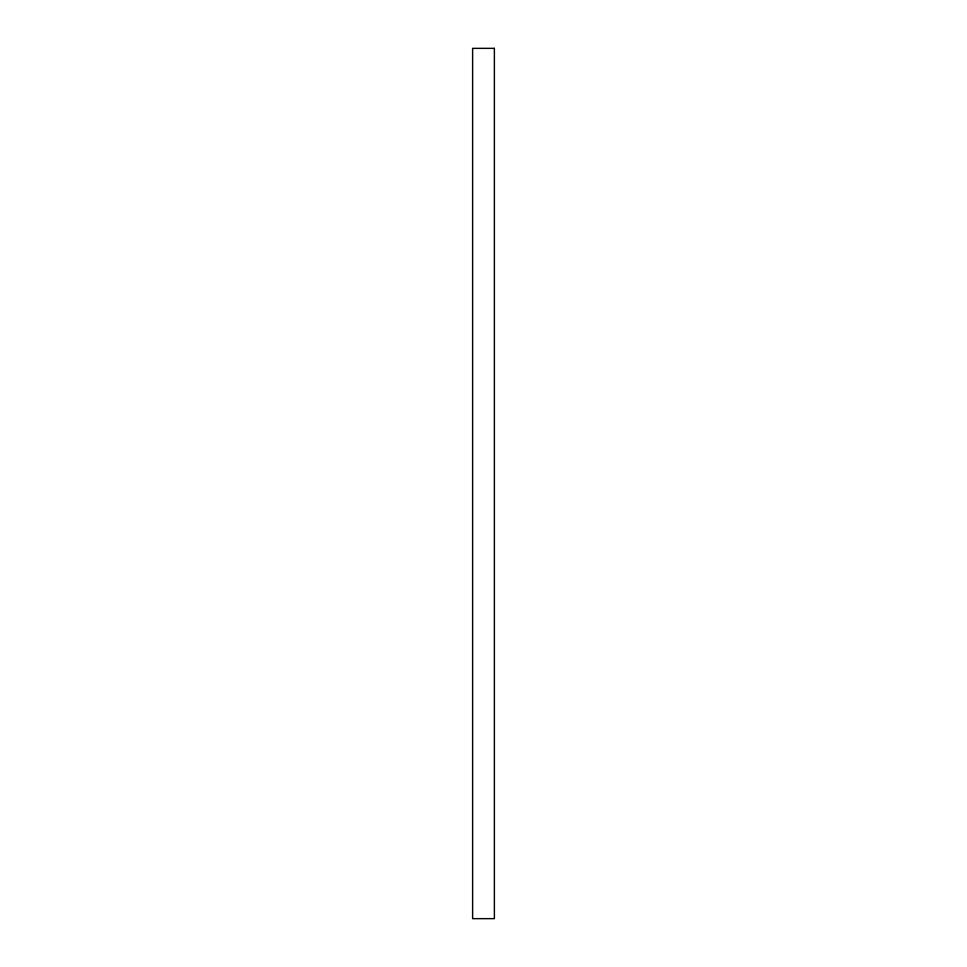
<?xml version="1.0" encoding="UTF-8"?>
<svg xmlns="http://www.w3.org/2000/svg" width="967" height="967" viewBox="0 0 967 967"><rect width="100%" height="100%" fill="white"/><g stroke="black" fill="none" stroke-linecap="round" stroke-linejoin="round"><path stroke-width="1.45" d="M494.379 48.35L472.621 48.35L472.621 918.65L494.379 918.65L494.379 48.35"/></g></svg>
